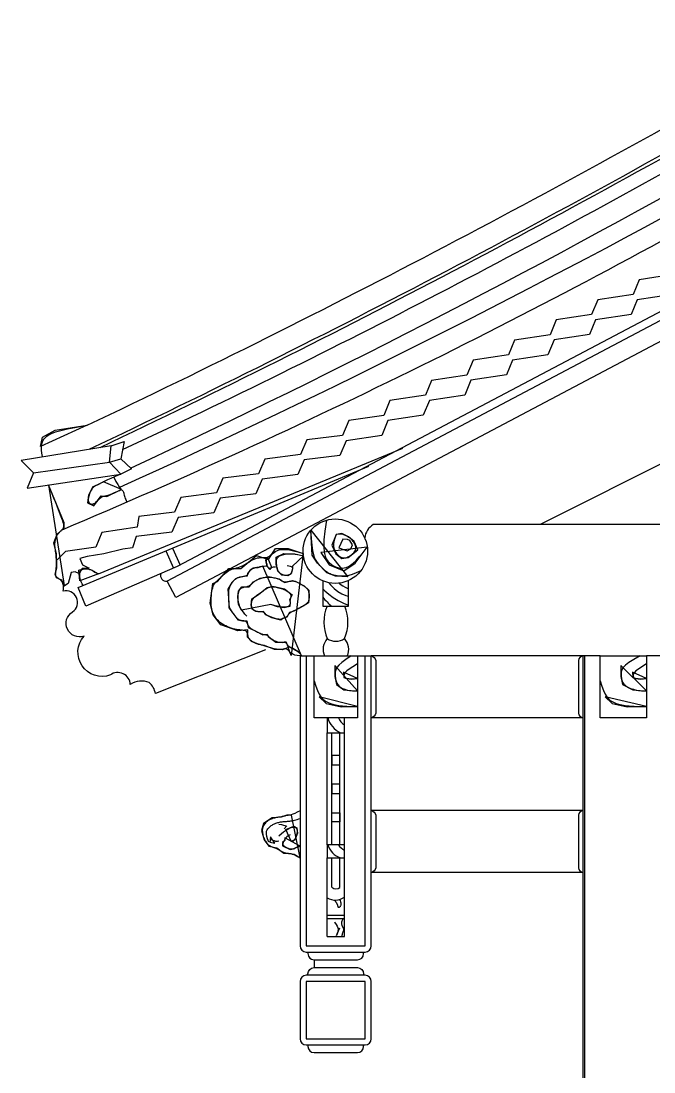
# Model space of a CAD drawing. Header units: metres. Extents: x 347 to 6748, y 1381 to 7652.
# Drawn here: x 452 to 2498, y 4253 to 7652 of the extents above; entities that cross this region are included whole.
import ezdxf

# ---------------------------------------------------------------- set-up
doc = ezdxf.new("R2010")
doc.units = ezdxf.units.M
for name, color, linetype in [('3', 3, 'Continuous'), ('4', 4, 'Continuous'), ('7', 7, 'Continuous')]:
    doc.layers.add(name, color=color, linetype=linetype)

msp = doc.modelspace()

# ---------------------------------------------------------------- linework, layer by layer
at = {"layer": '3'}
for p, q in [((2821.94, 6371.14), (2130.65, 6023.75)), ((702.61, 5864.54), (1686.25, 6270.77)), ((636.68, 5820.19), (1575.81, 6212.7)), ((919.88, 5938.55), (944.98, 5883.1)), ((941.02, 5947.39), (965.69, 5892.89)), ((956.63, 5888.16), (660.9, 5759.71)), ((660.9, 5759.71), (636.68, 5820.19)), ((1354.13, 5598.75), (1399.13, 5598.75)), ((1539.13, 5598.75), (1584.13, 5598.75)), ((2274.79, 1961.1), (2274.79, 5598.75)), ((1441.28, 4988.27), (1441.28, 5350.61)), ((1456.28, 4988.27), (1456.28, 5350.61)), ((1482.96, 4988.27), (1482.96, 5350.61)), ((1497.96, 4988.27), (1497.96, 5350.61)), ((1441.28, 4988.27), (1441.28, 5120.15)), ((1456.28, 4988.27), (1456.28, 5120.15)), ((1482.96, 4988.27), (1482.96, 5120.15)), ((1497.96, 4988.27), (1497.96, 5120.15)), ((1441.28, 4690.89), (1441.28, 4945.53)), ((1456.28, 4850.45), (1456.28, 4945.53)), ((1482.96, 4850.42), (1482.96, 4945.53)), ((1497.96, 4690.89), (1497.96, 4945.53)), ((1441.28, 4760.84), (1497.96, 4760.84)), ((1441.28, 4750.16), (1497.96, 4750.16)), ((1441.28, 4690.89), (1497.96, 4690.89)), ((1399.13, 4615.97), (1399.13, 4590.97))]:
    msp.add_line(p, q, dxfattribs=at)
for points in [[(3547.26, 7586.91, 0.11), (2960.3, 7467.1, -0.02), (671.08, 6266.08)], [(3547.26, 7576.91, 0.11), (2964.88, 7458.19, -0.02), (705.94, 6271.7, -0.02)], [(780.25, 6266.06, 0.02), (2802.66, 7316.4, -0.13), (3547.26, 7511.84)], [(3547.26, 7381.36, 0.16), (2772.56, 7151.03, -0.02), (770.36, 6143.54)], [(3549.99, 7276.23, 0.13), (2872.81, 7135.92, -0.03), (583.28, 6005.98)], [(805.84, 6206.4, 0.02), (2817.71, 7246.25, 0.02)], [(3547.26, 7040.52, 0.12), (3029.18, 6953.05), (924, 5841)], [(3547.26, 7065.59, 0.12), (3018.28, 6975.56), (956.63, 5888.16)], [(1427.99, 5788.4, 0.05), (1455.97, 5759.6)], [(1584.13, 5598.75, -0.31), (1599.13, 5583.54), (1599.13, 5413.96, -0.31), (1584.13, 5398.75)], [(2268.79, 5598.75, 0.31), (2253.79, 5583.54), (2253.79, 5413.96, 0.31), (2268.79, 5398.75)], [(1584.13, 5098.75, -0.31), (1599.13, 5083.54), (1599.13, 4913.96, -0.31), (1584.13, 4898.75)], [(2268.79, 5098.75, 0.31), (2253.79, 5083.54), (2253.79, 4913.96, 0.31), (2268.79, 4898.75)], [(1379.13, 4640.97), (1379.13, 4635.97, 0.41), (1399.13, 4615.97), (1539.13, 4615.97, 0.41), (1559.13, 4635.97), (1559.13, 4640.97)], [(1379.13, 4565.97), (1379.13, 4570.97, -0.41), (1399.13, 4590.97), (1539.13, 4590.97, -0.41), (1559.13, 4570.97), (1559.13, 4565.97)], [(1379.13, 4340.97), (1379.13, 4335.97, 0.41), (1399.13, 4315.97), (1539.13, 4315.97, 0.41), (1559.13, 4335.97), (1559.13, 4340.97)]]:
    msp.add_lwpolyline(points, format="xyb", dxfattribs=at)
for points in [[(1439.11, 6038.01), (1439.11, 6038.01), (1433.74, 6002.52), (1430.97, 5974.07), (1430.44, 5951.74), (1431.8, 5934.62), (1434.69, 5921.79), (1438.77, 5912.35), (1443.66, 5905.37), (1449.03, 5899.96), (1454.58, 5895.36), (1460.25, 5891.43), (1466.03, 5888.2), (1471.93, 5885.71), (1477.94, 5883.98), (1484.07, 5883.03), (1490.31, 5882.9), (1496.66, 5883.61), (1503.17, 5885.25), (1510.02, 5888.12), (1517.44, 5892.57), (1525.67, 5898.96), (1534.92, 5907.65), (1545.44, 5919), (1557.45, 5933.36), (1571.18, 5951.09), (1421.02, 5933.2), (1447.78, 5893.04), (1495.46, 5874.33), (1532.07, 5898.99), (1571.18, 5951.09)], [(1549.97, 5873.54), (1549.97, 5873.54), (1535.41, 5867.22), (1522.65, 5862.59), (1511.5, 5859.42), (1501.77, 5857.49), (1493.3, 5856.56), (1485.89, 5856.43), (1479.36, 5856.86), (1473.53, 5857.63), (1468.24, 5858.56), (1463.39, 5859.63), (1458.93, 5860.88), (1454.77, 5862.32), (1450.86, 5863.99), (1447.12, 5865.91), (1443.49, 5868.11), (1439.89, 5870.61), (1436.27, 5873.44), (1432.63, 5876.57), (1428.98, 5879.98), (1425.34, 5883.64), (1421.71, 5887.51), (1418.11, 5891.57), (1414.55, 5895.78), (1411.05, 5900.13), (1407.62, 5904.71), (1404.29, 5910.18), (1401.11, 5917.32), (1398.1, 5926.93), (1395.31, 5939.77), (1392.78, 5956.66), (1390.53, 5978.36), (1388.62, 6005.67), (1508.59, 5854.25), (1468.01, 5856.39), (1440.24, 5867.05), (1410.34, 5899.06), (1393.25, 5924.67), (1388.62, 6005.67)], [(1470.77, 5991.7), (1470.77, 5991.7), (1466.29, 5979.59), (1463.56, 5969.26), (1462.33, 5960.53), (1462.32, 5953.18), (1463.31, 5947.02), (1465.02, 5941.85), (1467.21, 5937.47), (1469.63, 5933.68), (1472.07, 5930.31), (1474.48, 5927.31), (1476.89, 5924.69), (1479.3, 5922.42), (1481.71, 5920.5), (1484.14, 5918.91), (1486.59, 5917.65), (1489.07, 5916.7), (1491.59, 5916.06), (1494.17, 5915.73), (1496.81, 5915.71), (1499.54, 5916), (1502.35, 5916.62), (1505.27, 5917.55), (1508.32, 5918.81), (1511.49, 5920.4), (1514.79, 5922.31), (1518.14, 5924.52), (1521.43, 5926.99), (1524.56, 5929.69), (1527.44, 5932.56), (1529.95, 5935.59), (1532, 5938.73), (1533.49, 5941.95), (1534.34, 5945.21), (1534.59, 5948.47), (1534.33, 5951.73), (1533.61, 5954.94), (1532.51, 5958.07), (1531.11, 5961.1), (1529.47, 5964.01), (1527.67, 5966.75), (1525.76, 5969.32), (1523.73, 5971.73), (1521.58, 5974.01), (1519.28, 5976.17), (1516.81, 5978.26), (1514.16, 5980.28), (1511.3, 5982.27), (1508.23, 5984.26), (1504.91, 5986.25), (1501.3, 5988.15), (1497.35, 5989.85), (1493.01, 5991.25), (1488.23, 5992.25), (1482.97, 5992.72), (1477.16, 5992.58), (1470.77, 5991.7), (1456.29, 5956.83), (1469.91, 5929.53), (1488.65, 5913.45), (1509.93, 5916.86), (1540.58, 5941.52), (1528.66, 5968.74), (1510.78, 5984.05), (1488.65, 5995.11), (1470.77, 5991.7)], [(1492.02, 5976.34), (1479.73, 5947.99), (1506.21, 5938.54), (1518.51, 5945.15), (1523.24, 5958.38), (1514.73, 5972.56), (1507.16, 5975.39), (1492.02, 5976.34)], [(1274.9, 5886.3), (1274.9, 5886.3), (1270.26, 5886.12), (1266.54, 5885.64), (1263.58, 5884.95), (1261.27, 5884.15), (1259.48, 5883.34), (1258.07, 5882.6), (1256.91, 5882.04), (1255.87, 5881.74), (1254.85, 5881.79), (1253.82, 5882.19), (1252.8, 5882.94), (1251.78, 5884.03), (1250.78, 5885.45), (1249.79, 5887.2), (1248.83, 5889.27), (1247.89, 5891.64), (1247, 5894.31), (1246.23, 5897.23), (1245.65, 5900.34), (1245.35, 5903.59), (1245.41, 5906.91), (1245.92, 5910.25), (1246.95, 5913.56), (1248.59, 5916.78), (1261.22, 5886.3), (1255.96, 5877.89), (1247.54, 5888.4), (1243.33, 5908.37), (1248.59, 5916.78)], [(1311.72, 5891.55), (1311.72, 5891.55), (1317.63, 5890.65), (1322.05, 5889.52), (1325.21, 5888.21), (1327.29, 5886.73), (1328.5, 5885.11), (1329.03, 5883.39), (1329.11, 5881.58), (1328.91, 5879.73), (1328.61, 5877.85), (1328.24, 5875.96), (1327.8, 5874.1), (1327.26, 5872.27), (1326.64, 5870.51), (1325.92, 5868.83), (1325.1, 5867.25), (1324.17, 5865.8), (1323.13, 5864.5), (1321.97, 5863.34), (1320.7, 5862.32), (1319.31, 5861.44), (1317.8, 5860.71), (1316.18, 5860.11), (1314.45, 5859.65), (1312.6, 5859.32), (1310.64, 5859.12), (1308.59, 5859.06), (1306.48, 5859.14), (1304.34, 5859.36), (1302.18, 5859.73), (1300.05, 5860.26), (1297.96, 5860.93), (1295.94, 5861.77), (1294.02, 5862.77), (1292.19, 5863.94), (1290.48, 5865.27), (1288.86, 5866.77), (1287.35, 5868.42), (1285.95, 5870.25), (1284.66, 5872.23), (1283.49, 5874.39), (1282.43, 5876.7), (1281.48, 5879.15), (1280.64, 5881.72), (1279.89, 5884.39), (1279.25, 5887.14), (1278.71, 5889.93), (1278.25, 5892.75), (1277.88, 5895.58), (1277.6, 5898.4), (1277.43, 5901.18), (1277.43, 5903.91), (1277.62, 5906.58), (1278.03, 5909.16), (1278.72, 5911.65), (1279.71, 5914.02), (1281.03, 5916.26), (1282.74, 5918.35), (1284.83, 5920.28), (1287.32, 5922.05), (1290.22, 5923.65), (1293.54, 5925.06), (1297.29, 5926.27), (1301.47, 5927.28), (1306.11, 5928.08), (1311.22, 5928.65), (1316.85, 5928.95), (1323.08, 5928.92), (1329.96, 5928.51), (1337.57, 5927.67), (1345.96, 5926.34), (1355.21, 5924.48), (1365.38, 5922.04), (1329.61, 5889.45), (1329.61, 5879.99), (1325.4, 5864.23), (1313.83, 5857.92), (1294.89, 5860.02), (1282.26, 5872.63), (1277, 5895.76), (1277, 5917.83), (1301.2, 5930.45), (1336.98, 5929.39), (1365.38, 5922.04)], [(652.7, 5826.88), (652.7, 5826.88), (649.08, 5832.39), (646.27, 5838.08), (644.2, 5843.83), (642.82, 5849.5), (642.06, 5854.96), (641.88, 5860.09), (642.22, 5864.75), (643.01, 5868.81), (644.21, 5872.17), (645.77, 5874.87), (647.63, 5876.98), (649.75, 5878.55), (652.09, 5879.66), (654.59, 5880.37), (657.22, 5880.75), (659.91, 5880.86), (662.63, 5880.77), (665.36, 5880.49), (668.06, 5880.04), (670.72, 5879.46), (673.31, 5878.75), (675.81, 5877.93), (678.19, 5877.02), (680.43, 5876.04), (682.53, 5875.01), (684.58, 5873.9), (686.71, 5872.7), (689.03, 5871.39), (691.67, 5869.94), (694.73, 5868.33), (698.33, 5866.53), (702.61, 5864.54), (641.94, 5841.21), (638.72, 5876.58), (659.64, 5883.01), (682.17, 5876.58), (690.22, 5870.15), (702.61, 5864.54)], [(1246.49, 5888.4), (1246.49, 5888.4), (1241.95, 5888.63), (1237.77, 5888.58), (1233.93, 5888.29), (1230.4, 5887.82), (1227.15, 5887.24), (1224.15, 5886.59), (1221.37, 5885.94), (1218.78, 5885.34), (1216.36, 5884.83), (1214.1, 5884.4), (1211.98, 5884.03), (1209.99, 5883.68), (1208.13, 5883.34), (1206.38, 5882.98), (1204.73, 5882.58), (1203.17, 5882.09), (1201.7, 5881.52), (1200.3, 5880.85), (1198.97, 5880.1), (1197.69, 5879.27), (1196.47, 5878.36), (1195.28, 5877.39), (1194.13, 5876.35), (1193, 5875.26), (1191.89, 5874.12), (1190.82, 5872.94), (1189.78, 5871.74), (1188.79, 5870.51), (1187.88, 5869.28), (1187.03, 5868.04), (1186.28, 5866.82), (1185.64, 5865.63), (1185.09, 5864.46), (1184.6, 5863.34), (1184.1, 5862.26), (1183.53, 5861.23), (1182.83, 5860.25), (1181.94, 5859.35), (1180.79, 5858.51), (1179.32, 5857.74), (1177.5, 5857.06), (1175.38, 5856.44), (1173.01, 5855.88), (1170.49, 5855.36), (1167.88, 5854.86), (1165.24, 5854.37), (1162.66, 5853.88), (1160.21, 5853.36), (1157.94, 5852.82), (1155.84, 5852.23), (1153.88, 5851.59), (1152.06, 5850.89), (1150.32, 5850.11), (1148.67, 5849.25), (1147.06, 5848.29), (1145.48, 5847.23), (1143.9, 5846.06), (1142.32, 5844.77), (1140.74, 5843.36), (1139.17, 5841.82), (1137.59, 5840.17), (1136.01, 5838.39), (1134.43, 5836.48), (1132.85, 5834.44), (1131.28, 5832.27), (1129.74, 5829.94), (1128.26, 5827.42), (1126.87, 5824.68), (1125.6, 5821.69), (1124.49, 5818.43), (1123.57, 5814.87), (1122.86, 5810.97), (1122.38, 5806.73), (1122.12, 5802.23), (1122.02, 5797.57), (1122.07, 5792.84), (1122.21, 5788.14), (1122.41, 5783.57), (1122.64, 5779.24), (1122.86, 5775.23), (1123.04, 5771.62), (1123.21, 5768.37), (1123.43, 5765.41), (1123.73, 5762.66), (1124.17, 5760.06), (1124.78, 5757.54), (1125.61, 5755.03), (1126.72, 5752.46), (1128.11, 5749.77), (1129.76, 5746.99), (1131.6, 5744.17), (1133.58, 5741.33), (1135.63, 5738.53), (1137.69, 5735.8), (1139.71, 5733.19), (1141.62, 5730.73), (1143.39, 5728.47), (1145.02, 5726.39), (1146.54, 5724.5), (1148, 5722.79), (1149.41, 5721.24), (1150.82, 5719.87), (1152.24, 5718.66), (1153.72, 5717.6), (1155.27, 5716.68), (1156.89, 5715.9), (1158.57, 5715.25), (1160.3, 5714.7), (1162.05, 5714.26), (1163.83, 5713.9), (1165.62, 5713.61), (1167.4, 5713.39), (1169.16, 5713.21), (1170.9, 5713.03), (1172.59, 5712.8), (1174.22, 5712.47), (1175.77, 5711.99), (1177.24, 5711.32), (1178.6, 5710.4), (1179.85, 5709.19), (1180.98, 5707.64), (1182.03, 5705.82), (1183.05, 5703.78), (1184.1, 5701.59), (1185.24, 5699.3), (1186.51, 5696.99), (1187.97, 5694.72), (1189.67, 5692.54), (1191.65, 5690.52), (1193.89, 5688.64), (1196.35, 5686.87), (1198.99, 5685.21), (1201.76, 5683.61), (1204.64, 5682.07), (1207.58, 5680.56), (1210.54, 5679.05), (1213.49, 5677.54), (1216.4, 5676.04), (1219.27, 5674.59), (1222.07, 5673.21), (1224.79, 5671.94), (1227.41, 5670.8), (1229.91, 5669.84), (1232.28, 5669.07), (1234.51, 5668.52), (1236.59, 5668.15), (1238.51, 5667.92), (1240.28, 5667.78), (1241.9, 5667.67), (1243.36, 5667.57), (1244.65, 5667.4), (1245.79, 5667.14), (1246.77, 5666.74), (1247.65, 5666.19), (1248.49, 5665.48), (1249.36, 5664.62), (1250.32, 5663.61), (1251.43, 5662.44), (1252.77, 5661.1), (1254.38, 5659.61), (1256.32, 5657.96), (1258.55, 5656.2), (1261.02, 5654.38), (1263.67, 5652.56), (1266.46, 5650.78), (1269.32, 5649.11), (1272.21, 5647.6), (1275.07, 5646.29), (1277.86, 5645.24), (1280.56, 5644.42), (1283.16, 5643.82), (1285.66, 5643.4), (1288.06, 5643.15), (1290.34, 5643.04), (1292.5, 5643.05), (1294.54, 5643.14), (1296.45, 5643.3), (1298.23, 5643.48), (1299.89, 5643.63), (1301.44, 5643.71), (1302.89, 5643.68), (1304.23, 5643.49), (1305.48, 5643.09), (1306.64, 5642.44), (1307.72, 5641.51), (1308.75, 5640.35), (1309.76, 5638.99), (1310.78, 5637.51), (1311.84, 5635.96), (1312.98, 5634.38), (1314.21, 5632.85), (1315.58, 5631.4), (1317.11, 5630.09), (1318.81, 5628.88), (1320.7, 5627.74), (1322.77, 5626.61), (1325.04, 5625.46), (1327.52, 5624.23), (1330.21, 5622.9), (1333.12, 5621.42), (1336.25, 5619.74), (1339.54, 5617.82), (1342.93, 5615.64), (1346.36, 5613.14), (1349.75, 5610.3), (1353.04, 5607.08), (1356.17, 5603.44), (1359.07, 5599.34), (1233.86, 5889.45), (1217.03, 5884.2), (1202.3, 5883.15), (1192.83, 5875.79), (1184.41, 5865.28), (1183.36, 5856.87), (1158.11, 5853.71), (1145.48, 5848.46), (1132.85, 5835.85), (1120.23, 5814.82), (1123.38, 5770.68), (1123.38, 5753.86), (1143.37, 5728.63), (1152.84, 5716.02), (1167.57, 5712.87), (1181.25, 5712.87), (1186.51, 5690.79), (1210.71, 5679.23), (1233.86, 5666.62), (1247.54, 5668.72), (1250.7, 5661.36), (1275.95, 5643.49), (1295.94, 5642.44), (1307.51, 5645.59), (1313.83, 5629.83), (1330.66, 5623.52), (1351.71, 5610.91), (1359.07, 5599.34)], [(1181.25, 5727.58), (1181.25, 5727.58), (1175.49, 5734.25), (1170.74, 5740.13), (1166.89, 5745.34), (1163.82, 5749.96), (1161.41, 5754.11), (1159.54, 5757.88), (1158.1, 5761.39), (1156.97, 5764.72), (1156.04, 5767.97), (1155.28, 5771.16), (1154.69, 5774.27), (1154.24, 5777.31), (1153.91, 5780.28), (1153.7, 5783.17), (1153.58, 5785.99), (1153.55, 5788.72), (1153.58, 5791.37), (1153.69, 5793.94), (1153.88, 5796.43), (1154.16, 5798.84), (1154.54, 5801.16), (1155.03, 5803.4), (1155.63, 5805.56), (1156.35, 5807.64), (1157.21, 5809.63), (1158.21, 5811.53), (1159.36, 5813.31), (1160.67, 5814.95), (1162.16, 5816.45), (1163.82, 5817.79), (1165.69, 5818.95), (1167.75, 5819.9), (1170.02, 5820.66), (1172.45, 5821.26), (1175.01, 5821.77), (1177.64, 5822.25), (1180.29, 5822.75), (1182.92, 5823.33), (1185.48, 5824.05), (1187.92, 5824.98), (1190.21, 5826.16), (1192.37, 5827.55), (1194.44, 5829.13), (1196.44, 5830.83), (1198.43, 5832.63), (1200.42, 5834.47), (1202.46, 5836.32), (1204.58, 5838.12), (1206.8, 5839.86), (1209.15, 5841.5), (1211.6, 5843.07), (1214.18, 5844.54), (1216.87, 5845.92), (1219.67, 5847.21), (1222.59, 5848.41), (1225.62, 5849.51), (1228.77, 5850.51), (1232.03, 5851.4), (1235.39, 5852.16), (1238.86, 5852.79), (1242.43, 5853.28), (1246.09, 5853.6), (1249.84, 5853.75), (1253.68, 5853.71), (1257.59, 5853.49), (1261.52, 5853.09), (1265.42, 5852.55), (1269.22, 5851.9), (1272.86, 5851.15), (1276.29, 5850.34), (1279.44, 5849.49), (1282.26, 5848.63), (1284.7, 5847.79), (1286.8, 5846.96), (1288.61, 5846.14), (1290.18, 5845.33), (1291.55, 5844.53), (1292.79, 5843.73), (1293.95, 5842.94), (1295.06, 5842.15), (1296.19, 5841.37), (1297.37, 5840.61), (1298.62, 5839.91), (1299.97, 5839.28), (1301.46, 5838.77), (1303.1, 5838.38), (1304.94, 5838.16), (1306.99, 5838.12), (1309.27, 5838.29), (1311.75, 5838.62), (1314.36, 5839.06), (1317.05, 5839.57), (1319.77, 5840.09), (1322.45, 5840.59), (1325.05, 5841), (1327.51, 5841.28), (1329.78, 5841.38), (1331.91, 5841.31), (1333.94, 5841.07), (1335.92, 5840.66), (1337.9, 5840.09), (1339.93, 5839.35), (1342.06, 5838.46), (1344.34, 5837.42), (1346.8, 5836.23), (1349.41, 5834.92), (1352.13, 5833.49), (1354.91, 5831.97), (1357.7, 5830.38), (1360.47, 5828.73), (1363.16, 5827.04), (1365.74, 5825.33), (1368.15, 5823.62), (1370.4, 5821.9), (1372.46, 5820.14), (1374.35, 5818.33), (1376.05, 5816.45), (1377.55, 5814.49), (1378.85, 5812.44), (1379.94, 5810.27), (1380.82, 5807.97), (1381.51, 5805.57), (1382.03, 5803.08), (1382.39, 5800.52), (1382.63, 5797.93), (1382.75, 5795.31), (1382.78, 5792.7), (1382.75, 5790.12), (1382.65, 5787.59), (1382.48, 5785.11), (1382.22, 5782.7), (1381.85, 5780.38), (1381.33, 5778.14), (1380.65, 5776.01), (1379.78, 5773.98), (1378.71, 5772.08), (1377.41, 5770.3), (1375.89, 5768.62), (1374.13, 5767.02), (1372.16, 5765.46), (1369.96, 5763.92), (1367.54, 5762.37), (1364.9, 5760.78), (1362.05, 5759.11), (1359, 5757.36), (1355.79, 5755.55), (1352.48, 5753.71), (1349.14, 5751.89), (1345.83, 5750.11), (1342.6, 5748.42), (1339.51, 5746.86), (1336.62, 5745.45), (1333.99, 5744.23), (1331.59, 5743.16), (1329.41, 5742.19), (1327.42, 5741.29), (1325.59, 5740.4), (1323.9, 5739.49), (1322.33, 5738.5), (1320.84, 5737.39), (1319.43, 5736.13), (1318.09, 5734.76), (1316.82, 5733.32), (1315.63, 5731.85), (1314.52, 5730.41), (1313.49, 5729.04), (1312.56, 5727.79), (1311.72, 5726.7), (1310.98, 5725.82), (1310.31, 5725.12), (1309.69, 5724.57), (1309.09, 5724.14), (1308.5, 5723.81), (1307.88, 5723.53), (1307.21, 5723.28), (1306.46, 5723.03), (1305.63, 5722.75), (1304.71, 5722.43), (1303.73, 5722.09), (1302.71, 5721.71), (1301.67, 5721.3), (1300.62, 5720.86), (1299.58, 5720.38), (1298.57, 5719.87), (1297.6, 5719.34), (1296.63, 5718.79), (1295.6, 5718.28), (1294.47, 5717.81), (1293.19, 5717.43), (1291.69, 5717.16), (1289.94, 5717.03), (1287.87, 5717.07), (1285.47, 5717.3), (1282.77, 5717.7), (1279.83, 5718.26), (1276.74, 5718.95), (1273.54, 5719.76), (1270.32, 5720.67), (1267.12, 5721.64), (1264.02, 5722.68), (1261.08, 5723.74), (1258.31, 5724.84), (1255.7, 5725.97), (1253.26, 5727.12), (1251, 5728.3), (1248.91, 5729.5), (1246.99, 5730.72), (1245.26, 5731.96), (1243.7, 5733.21), (1242.3, 5734.46), (1241.02, 5735.67), (1239.85, 5736.82), (1238.74, 5737.89), (1237.69, 5738.86), (1236.66, 5739.69), (1235.62, 5740.37), (1234.55, 5740.87), (1233.43, 5741.23), (1232.27, 5741.45), (1231.06, 5741.57), (1229.77, 5741.62), (1228.41, 5741.63), (1226.97, 5741.61), (1225.44, 5741.6), (1223.82, 5741.61), (1222.12, 5741.67), (1220.36, 5741.78), (1218.56, 5741.95), (1216.75, 5742.18), (1214.94, 5742.48), (1213.15, 5742.87), (1211.42, 5743.35), (1209.74, 5743.92), (1208.14, 5744.6), (1206.62, 5745.37), (1205.19, 5746.24), (1203.86, 5747.21), (1202.64, 5748.27), (1201.53, 5749.44), (1200.54, 5750.71), (1199.69, 5752.07), (1198.96, 5753.53), (1198.35, 5755.09), (1197.85, 5756.75), (1197.46, 5758.51), (1197.16, 5760.36), (1196.97, 5762.32), (1196.86, 5764.37), (1196.84, 5766.52), (1196.93, 5768.74), (1197.15, 5771.02), (1197.54, 5773.33), (1198.12, 5775.64), (1198.91, 5777.94), (1199.94, 5780.21), (1201.24, 5782.41), (1202.84, 5784.54), (1204.7, 5786.62), (1206.81, 5788.66), (1209.16, 5790.69), (1211.71, 5792.74), (1214.44, 5794.83), (1217.33, 5796.99), (1220.36, 5799.23), (1223.5, 5801.58), (1226.72, 5803.99), (1229.99, 5806.43), (1233.27, 5808.82), (1236.52, 5811.14), (1239.72, 5813.32), (1242.82, 5815.33), (1245.79, 5817.1), (1248.61, 5818.61), (1251.32, 5819.84), (1254, 5820.82), (1256.68, 5821.55), (1259.44, 5822.04), (1262.33, 5822.3), (1265.42, 5822.34), (1268.76, 5822.18), (1272.39, 5821.82), (1276.27, 5821.27), (1280.33, 5820.52), (1284.52, 5819.6), (1288.76, 5818.49), (1293, 5817.2), (1297.17, 5815.75), (1301.2, 5814.12), (1305.04, 5812.34), (1308.64, 5810.41), (1311.97, 5808.37), (1314.97, 5806.24), (1317.61, 5804.04), (1319.84, 5801.8), (1321.64, 5799.55), (1322.95, 5797.3), (1323.75, 5795.09), (1324.11, 5792.92), (1324.12, 5790.81), (1323.87, 5788.76), (1323.43, 5786.8), (1322.9, 5784.94), (1322.36, 5783.18), (1321.89, 5781.54), (1321.58, 5780.02), (1321.4, 5778.61), (1321.33, 5777.29), (1321.35, 5776.02), (1321.42, 5774.78), (1321.52, 5773.56), (1321.63, 5772.31), (1321.72, 5771.03), (1321.76, 5769.68), (1321.71, 5768.3), (1321.56, 5766.9), (1321.28, 5765.51), (1320.83, 5764.15), (1320.19, 5762.85), (1319.33, 5761.63), (1318.21, 5760.52), (1316.82, 5759.53), (1315.17, 5758.68), (1313.25, 5757.96), (1311.09, 5757.37), (1308.68, 5756.92), (1306.05, 5756.61), (1303.21, 5756.44), (1300.15, 5756.4), (1296.88, 5756.51), (1293.29, 5756.81), (1289.29, 5757.35), (1284.76, 5758.18), (1279.59, 5759.36), (1273.66, 5760.92), (1266.88, 5762.92), (1259.11, 5765.42), (1164.42, 5746.5), (1154.95, 5765.42), (1152.84, 5789.6), (1154.95, 5808.52), (1165.47, 5822.18), (1189.67, 5822.18), (1203.35, 5839), (1224.39, 5850.56), (1252.8, 5855.82), (1286.47, 5848.46), (1294.89, 5842.15), (1304.36, 5835.85), (1329.61, 5843.2), (1342.24, 5839), (1367.49, 5825.33), (1382.22, 5811.67), (1383.27, 5789.6), (1381.17, 5770.68), (1364.33, 5760.17), (1333.82, 5743.35), (1320.14, 5739.14), (1310.67, 5724.43), (1307.51, 5723.38), (1298.04, 5720.22), (1291.73, 5714.97), (1262.27, 5722.33), (1243.33, 5731.79), (1235.97, 5742.3), (1226.5, 5741.25), (1210.71, 5742.3), (1199.14, 5749.65), (1195.98, 5763.32), (1198.09, 5783.29), (1219.13, 5798.01), (1247.54, 5820.08), (1265.43, 5824.28), (1303.31, 5815.87), (1328.56, 5796.95), (1320.14, 5780.14), (1322.25, 5771.73), (1321.19, 5759.11), (1302.25, 5754.91), (1281.21, 5758.06), (1259.11, 5765.42)], [(1427.99, 5815.84), (1434.25, 5809.18), (1446.58, 5798.21), (1460.9, 5787.69), (1477.54, 5777.68), (1496.81, 5768.25), (1510.27, 5762.93)], [(1447.09, 5835.47), (1452.76, 5829.01), (1464.65, 5817.25), (1476.51, 5807.7), (1488.84, 5800.19), (1502.13, 5794.54), (1510.27, 5792.35)], [(1480.51, 5834.19), (1480.57, 5834.13), (1486.39, 5829.14), (1492.44, 5825.02), (1499.52, 5821.27), (1508.42, 5817.44), (1510.27, 5816.73)], [(1374.13, 5598.75), (1374.13, 4660.97), (1564.13, 4660.97), (1564.13, 5598.75)], [(1518.65, 5598.75), (1518.65, 5598.75), (1501.49, 5587.74), (1488.61, 5577.87), (1479.41, 5569.03), (1473.27, 5561.13), (1469.61, 5554.06), (1467.83, 5547.72), (1467.32, 5542.01), (1467.48, 5536.84), (1467.83, 5532.1), (1468.28, 5527.75), (1468.86, 5523.76), (1469.6, 5520.08), (1470.53, 5516.68), (1471.67, 5513.52), (1473.05, 5510.56), (1474.71, 5507.77), (1476.66, 5505.1), (1478.91, 5502.58), (1481.48, 5500.2), (1484.36, 5497.97), (1487.56, 5495.91), (1491.09, 5494.02), (1494.96, 5492.32), (1499.16, 5490.81), (1503.7, 5489.49), (1508.51, 5488.38), (1513.53, 5487.45), (1518.67, 5486.7), (1523.88, 5486.13), (1529.07, 5485.73), (1534.18, 5485.5), (1539.13, 5485.42), (1466.67, 5567.79), (1466.67, 5532.26), (1471.52, 5506.42), (1495.48, 5488.65), (1526.19, 5485.42), (1539.13, 5485.42)], [(2453.31, 5598.75), (2453.31, 5598.75), (2432.86, 5587.74), (2417.49, 5577.87), (2406.51, 5569.03), (2399.18, 5561.13), (2394.8, 5554.06), (2392.65, 5547.72), (2392, 5542.01), (2392.15, 5536.84), (2392.49, 5532.1), (2392.97, 5527.75), (2393.61, 5523.76), (2394.47, 5520.08), (2395.59, 5516.68), (2397.03, 5513.52), (2398.83, 5510.56), (2401.04, 5507.77), (2403.68, 5505.1), (2406.75, 5502.58), (2410.21, 5500.2), (2414.02, 5497.97), (2418.16, 5495.91), (2422.58, 5494.02), (2427.26, 5492.32), (2432.16, 5490.81), (2437.25, 5489.49), (2442.47, 5488.38), (2447.78, 5487.45), (2453.13, 5486.7), (2458.45, 5486.13), (2463.7, 5485.73), (2468.83, 5485.5), (2473.79, 5485.42), (2391.34, 5567.79), (2391.34, 5532.26), (2396.19, 5506.42), (2430.14, 5488.65), (2460.86, 5485.42), (2473.79, 5485.42)], [(1539.13, 5572.98), (1539.13, 5572.98), (1524.22, 5563.94), (1513.11, 5556.38), (1505.26, 5550.12), (1500.14, 5545.01), (1497.23, 5540.89), (1495.99, 5537.61), (1495.89, 5535.01), (1496.42, 5532.93), (1497.12, 5531.24), (1497.94, 5529.87), (1498.88, 5528.78), (1499.97, 5527.92), (1501.24, 5527.25), (1502.69, 5526.73), (1504.36, 5526.3), (1506.25, 5525.93), (1508.42, 5525.59), (1510.94, 5525.3), (1513.91, 5525.08), (1517.44, 5524.98), (1521.62, 5525.02), (1526.56, 5525.23), (1532.37, 5525.66), (1539.13, 5526.34), (1493.86, 5546.8), (1495.48, 5529.03), (1503.56, 5525.8), (1519.73, 5524.19), (1539.13, 5526.34)], [(2473.79, 5572.98), (2473.79, 5572.98), (2458.89, 5563.94), (2447.77, 5556.38), (2439.92, 5550.12), (2434.8, 5545.01), (2431.89, 5540.89), (2430.65, 5537.61), (2430.56, 5535.01), (2431.08, 5532.93), (2431.79, 5531.24), (2432.6, 5529.87), (2433.54, 5528.78), (2434.63, 5527.92), (2435.9, 5527.25), (2437.35, 5526.73), (2439.02, 5526.3), (2440.92, 5525.93), (2443.08, 5525.59), (2445.6, 5525.3), (2448.57, 5525.08), (2452.1, 5524.98), (2456.28, 5525.02), (2461.23, 5525.23), (2467.03, 5525.66), (2473.79, 5526.34), (2428.52, 5546.8), (2430.14, 5529.03), (2438.22, 5525.8), (2454.39, 5524.19), (2473.79, 5526.34)], [(1399.13, 5518.43), (1399.13, 5518.43), (1405.05, 5500.93), (1410.65, 5486.8), (1416.05, 5475.61), (1421.39, 5466.9), (1426.8, 5460.24), (1432.42, 5455.16), (1438.37, 5451.24), (1444.78, 5448.01), (1451.82, 5445.11), (1459.71, 5442.51), (1468.7, 5440.25), (1479.06, 5438.37), (1491.02, 5436.92), (1504.86, 5435.93), (1520.81, 5435.46), (1539.13, 5435.54), (1415.48, 5466.85), (1438.38, 5445.32), (1486.88, 5434.55), (1539.13, 5435.54)], [(2323.79, 5518.43), (2323.79, 5518.43), (2329.71, 5500.93), (2335.31, 5486.8), (2340.71, 5475.61), (2346.05, 5466.9), (2351.47, 5460.24), (2357.08, 5455.16), (2363.03, 5451.24), (2369.44, 5448.01), (2376.5, 5445.11), (2384.53, 5442.51), (2393.89, 5440.25), (2404.97, 5438.37), (2418.13, 5436.92), (2433.74, 5435.93), (2452.17, 5435.46), (2473.79, 5435.54), (2340.14, 5466.85), (2363.04, 5445.32), (2411.55, 5434.55), (2473.79, 5435.54)], [(1253.16, 4996.77), (1248.91, 5006.77), (1246.28, 5015.12), (1245.04, 5022.04), (1244.95, 5027.7), (1245.79, 5032.32), (1247.33, 5036.09), (1249.34, 5039.21), (1251.59, 5041.88), (1253.89, 5044.26), (1256.22, 5046.42), (1258.56, 5048.36), (1260.94, 5050.11), (1263.34, 5051.7), (1265.79, 5053.14), (1268.28, 5054.46), (1270.82, 5055.68), (1273.41, 5056.81), (1276.06, 5057.86), (1278.77, 5058.83), (1281.54, 5059.7), (1284.38, 5060.48), (1287.28, 5061.16), (1290.27, 5061.75), (1293.32, 5062.23), (1296.46, 5062.6), (1299.68, 5062.9), (1302.96, 5063.15), (1306.32, 5063.38), (1309.75, 5063.62), (1313.23, 5063.89), (1316.78, 5064.22), (1320.39, 5064.64), (1324.05, 5065.19), (1327.83, 5065.87), (1331.76, 5066.69), (1335.91, 5067.69), (1340.33, 5068.86), (1345.06, 5070.23), (1350.17, 5071.81), (1354.13, 5073.09)], [(1285.63, 5054.83), (1285.63, 5054.83), (1294.08, 5053.12), (1300.32, 5051.71), (1304.56, 5050.41), (1307, 5049.06), (1307.83, 5047.47), (1307.26, 5045.46), (1305.5, 5042.85), (1302.72, 5039.46), (1311.27, 5049.7), (1302.72, 5039.46)], [(1285.63, 5017.26), (1285.63, 5017.26), (1293.53, 5024.25), (1300.61, 5029.93), (1306.91, 5034.46), (1312.5, 5037.96), (1317.43, 5040.59), (1321.75, 5042.47), (1325.52, 5043.76), (1328.79, 5044.58), (1331.62, 5045.06), (1334.05, 5045.24), (1336.11, 5045.14), (1337.85, 5044.76), (1339.31, 5044.13), (1340.51, 5043.26), (1341.5, 5042.17), (1342.32, 5040.88), (1343, 5039.4), (1343.55, 5037.75), (1343.95, 5035.94), (1344.21, 5033.98), (1344.32, 5031.89), (1344.29, 5029.68), (1344.09, 5027.36), (1343.75, 5024.94), (1343.24, 5022.46), (1342.6, 5019.93), (1341.84, 5017.42), (1340.99, 5014.95), (1340.06, 5012.57), (1339.08, 5010.34), (1338.07, 5008.28), (1337.05, 5006.45), (1336.04, 5004.87), (1334.98, 5003.55), (1333.83, 5002.46), (1332.55, 5001.61), (1331.07, 5000.97), (1329.34, 5000.52), (1327.32, 5000.27), (1324.94, 5000.19), (1307.85, 5037.75), (1333.49, 5048), (1343.75, 5042.87), (1345.46, 5025.8), (1336.91, 5003.6), (1331.78, 5000.19), (1324.94, 5000.19)], [(1285.63, 5000.19), (1285.63, 5000.19), (1280.53, 4998.78), (1275.56, 4999.17), (1270.88, 5000.61), (1266.62, 5002.32), (1262.91, 5003.55), (1259.91, 5003.55), (1257.75, 5001.54), (1256.57, 4996.77), (1271.96, 4993.36), (1258.28, 5013.85), (1256.57, 4996.77)], [(1321.53, 5020.68), (1321.53, 5020.68), (1315.88, 5017.1), (1311.63, 5014.04), (1308.55, 5011.41), (1306.43, 5009.17), (1305.06, 5007.25), (1304.22, 5005.61), (1303.7, 5004.17), (1303.29, 5002.89), (1302.82, 5001.71), (1302.26, 5000.6), (1301.65, 4999.55), (1301.02, 4998.53), (1300.38, 4997.54), (1299.77, 4996.55), (1299.21, 4995.54), (1298.74, 4994.49), (1298.37, 4993.4), (1298.14, 4992.26), (1298.09, 4991.07), (1298.24, 4989.83), (1298.63, 4988.56), (1299.3, 4987.25), (1300.27, 4985.91), (1301.59, 4984.53), (1303.26, 4983.14), (1305.24, 4981.75), (1307.47, 4980.4), (1309.88, 4979.13), (1312.42, 4977.96), (1315.01, 4976.93), (1317.59, 4976.07), (1320.1, 4975.43), (1322.49, 4975.01), (1324.74, 4974.8), (1326.84, 4974.77), (1328.79, 4974.89), (1330.58, 4975.13), (1332.2, 4975.47), (1333.65, 4975.86), (1334.92, 4976.28), (1336.01, 4976.71), (1336.96, 4977.14), (1337.83, 4977.58), (1338.67, 4978.02), (1339.53, 4978.48), (1340.46, 4978.96), (1341.52, 4979.46), (1342.75, 4979.98), (1344.19, 4980.52), (1345.77, 4981.08), (1347.43, 4981.62), (1349.09, 4982.14), (1350.66, 4982.62), (1352.08, 4983.04), (1353.26, 4983.39), (1354.13, 4983.63), (1304.43, 5010.43), (1304.43, 5001.89), (1297.6, 4995.06), (1297.6, 4984.82), (1321.53, 4972.87), (1336.91, 4976.28), (1340.33, 4979.7), (1352.29, 4983.11), (1354.13, 4983.63)], [(1481.49, 4811.16), (1483.24, 4807.58), (1484.79, 4803.46), (1485.68, 4799.93), (1486.02, 4796.92), (1485.91, 4794.38), (1485.47, 4792.26), (1484.79, 4790.49), (1484, 4789.03), (1483.18, 4787.82), (1482.37, 4786.84), (1481.57, 4786.08), (1480.81, 4785.53), (1480.1, 4785.16), (1479.44, 4784.96), (1478.87, 4784.92), (1478.39, 4785.03), (1478.01, 4785.26), (1477.72, 4785.62), (1477.49, 4786.08), (1477.3, 4786.66), (1477.14, 4787.32), (1476.97, 4788.08), (1476.79, 4788.92), (1476.56, 4789.83), (1476.27, 4790.8), (1475.93, 4791.82), (1475.53, 4792.88), (1475.1, 4793.95), (1474.63, 4795.02), (1474.14, 4796.07), (1473.64, 4797.09), (1473.12, 4798.06), (1472.61, 4798.98), (1472.09, 4799.84), (1471.56, 4800.67), (1471.02, 4801.47), (1470.46, 4802.26), (1469.89, 4803.05), (1469.29, 4803.86), (1468.66, 4804.7), (1468, 4805.57), (1467.33, 4806.46), (1466.67, 4807.35), (1466.03, 4808.2), (1465.43, 4808.99), (1465.2, 4809.3)], [(1465.19, 4737.47), (1465.19, 4737.47), (1470.39, 4730.73), (1473.89, 4724.68), (1475.91, 4719.17), (1476.69, 4714.05), (1476.46, 4709.17), (1475.46, 4704.4), (1473.91, 4699.58), (1472.06, 4694.58), (1481.56, 4718.47), (1477.21, 4708.31), (1472.06, 4694.58)], [(1492.52, 4749.71), (1490.65, 4745.34), (1489.2, 4741.04), (1488.36, 4737.36), (1488.02, 4734.25), (1488.07, 4731.62), (1488.43, 4729.4), (1488.99, 4727.53), (1489.65, 4725.92), (1490.32, 4724.5), (1490.98, 4723.25), (1491.62, 4722.12), (1492.21, 4721.07), (1492.76, 4720.08), (1493.25, 4719.1), (1493.67, 4718.1), (1493.99, 4717.05), (1494.23, 4715.91), (1494.36, 4714.7), (1494.4, 4713.45), (1494.34, 4712.18), (1494.19, 4710.9), (1493.94, 4709.64), (1493.6, 4708.43), (1493.17, 4707.28), (1492.65, 4706.19), (1492.07, 4705.08), (1491.45, 4703.81), (1490.82, 4702.28), (1490.21, 4700.35), (1489.64, 4697.92), (1489.14, 4694.87), (1488.75, 4691.07)]]:
    msp.add_lwpolyline(points, dxfattribs=at)
msp.add_lwpolyline([(1564.13, 4360.97), (1564.13, 4545.97), (1374.13, 4545.97), (1374.13, 4360.97)], close=True, dxfattribs=at)
for centre, radius, start, end in [((921.44, 5859.7), 18.88, 163.72, 277.8), ((1517.23, 5420.54), 77.15, 196.41, 245), ((1520.65, 5415.86), 45.86, 201.92, 240.35), ((1507.99, 5009.59), 68.19, 198.22, 249.97), ((1509.56, 5004.24), 35.28, 206.93, 250.81), ((1469.64, 4867.48), 21.64, 231.87, 307.99), ((1467.32, 4863.05), 53.79, 241.05, 304.73)]:
    msp.add_arc(centre, radius, start, end, dxfattribs=at)
at = {"layer": '4'}
for p, q in [((743.62, 6277.78), (451.62, 6230.67)), ((451.62, 6230.67), (491.52, 6190.81)), ((491.52, 6190.81), (471.57, 6141.89)), ((471.57, 6141.89), (774.45, 6187.19)), ((951.79, 5787.83), (924, 5841)), ((1242.62, 5618.74), (886.22, 5476.86)), ((2268.79, 1961.1), (2268.79, 5598.75))]:
    msp.add_line(p, q, dxfattribs=at)
for points in [[(665.63, 6344.82, 0.02), (2958.99, 7549.22, -0.11), (3547.26, 7650.61, -0.11), (4135.53, 7549.22, 0.02), (6428.89, 6344.82)], [(3547.26, 6980.33, 0.12), (3055.29, 6898.98), (951.79, 5787.83)], [(886.22, 5476.86, 0.19), (865.84, 5512.55, 0.25), (804.97, 5506.74, 0.6), (740.42, 5537.28, -0.78), (655.48, 5662.86, -0.9), (618.1, 5740.93, 0.82), (587.53, 5808.81)], [(1354.13, 5598.75), (1354.13, 4660.97, 0.41), (1374.13, 4640.97), (1564.13, 4640.97, 0.41), (1584.13, 4660.97), (1584.13, 5598.75)]]:
    msp.add_lwpolyline(points, format="xyb", dxfattribs=at)
for points in [[(2565.36, 6833), (2450.63, 6815.69), (2431, 6767.85), (2316.26, 6750.55), (2296.63, 6702.7), (2181.89, 6685.4), (2162.26, 6637.55), (2047.52, 6620.25), (2027.89, 6572.4), (1913.15, 6555.1), (1893.52, 6507.25), (1778.79, 6489.95), (1759.15, 6442.1), (1644.42, 6424.8), (1624.78, 6376.95), (1511.75, 6359.9), (1490.81, 6312.1), (1375.7, 6297.48), (1354.96, 6250.11), (1239.85, 6235.5), (1219.1, 6188.12), (1103.99, 6173.51), (1083.25, 6126.14), (968.14, 6111.52), (947.39, 6064.15), (832.28, 6049.54), (827.31, 6014.78), (713, 5998.23), (693.12, 5950.24), (595.38, 5937), (566.16, 5907.81)], [(2558.59, 6768.28), (2443.86, 6750.98), (2424.23, 6703.13), (2309.49, 6685.83), (2289.86, 6637.98), (2175.12, 6620.68), (2155.49, 6572.83), (2040.75, 6555.53), (2021.12, 6507.68), (1906.38, 6490.38), (1886.75, 6442.53), (1772.02, 6425.23), (1752.38, 6377.38), (1637.65, 6360.08), (1618.01, 6312.23), (1503.28, 6294.93), (1482.53, 6247.56), (1367.42, 6232.94), (1346.67, 6185.57), (1231.57, 6170.95), (1210.82, 6123.58), (1095.71, 6108.97), (1074.96, 6061.59), (959.85, 6046.98), (939.11, 5999.61), (824, 5984.99), (812.4, 5948.58), (780.92, 5943.62), (719.63, 5928.72), (664.96, 5920.45), (641.77, 5913.83), (650.05, 5893.97), (671.59, 5882.38), (649.19, 5881.61), (638.3, 5864.93), (626.86, 5870.8), (613.26, 5868.56), (603.66, 5832.74), (588.87, 5823.87)], [(520.54, 6243.36), (520.54, 6243.36), (518.88, 6254.81), (518, 6264.82), (517.91, 6273.57), (518.61, 6281.23), (520.12, 6287.98), (522.45, 6293.99), (525.61, 6299.44), (529.61, 6304.5), (534.6, 6309.34), (541.3, 6314.05), (550.57, 6318.73), (563.27, 6323.47), (580.27, 6328.36), (602.42, 6333.49), (630.59, 6338.94), (665.63, 6344.82), (515.1, 6275.97), (520.54, 6306.77), (562.25, 6328.51), (665.63, 6344.82)], [(587.53, 5808.81), (587.53, 5808.81), (588.56, 5815), (588.97, 5820.44), (588.84, 5825.19), (588.22, 5829.32), (587.21, 5832.9), (585.88, 5835.98), (584.29, 5838.64), (582.53, 5840.93), (580.67, 5842.93), (578.74, 5844.67), (576.8, 5846.21), (574.88, 5847.58), (573.01, 5848.83), (571.25, 5850.01), (569.62, 5851.16), (568.17, 5852.33), (566.93, 5853.54), (565.9, 5854.83), (565.07, 5856.2), (564.42, 5857.65), (563.95, 5859.21), (563.66, 5860.87), (563.52, 5862.65), (563.52, 5864.56), (563.67, 5866.62), (563.92, 5868.84), (564.25, 5871.26), (564.63, 5873.92), (565.03, 5876.85), (565.42, 5880.08), (565.78, 5883.64), (566.06, 5887.56), (566.25, 5891.86), (566.34, 5896.49), (566.33, 5901.37), (566.22, 5906.44), (566.01, 5911.63), (565.7, 5916.87), (565.3, 5922.09), (564.79, 5927.22), (564.19, 5932.21), (563.55, 5937.04), (562.89, 5941.72), (562.28, 5946.26), (561.76, 5950.67), (561.38, 5954.93), (561.17, 5959.07), (561.2, 5963.09), (561.49, 5966.98), (562.03, 5970.74), (562.78, 5974.33), (563.71, 5977.75), (564.79, 5980.97), (565.98, 5983.98), (567.26, 5986.74), (568.59, 5989.25), (569.95, 5991.49), (571.32, 5993.49), (572.71, 5995.29), (574.11, 5996.93), (575.52, 5998.43), (576.94, 5999.84), (578.36, 6001.2), (579.79, 6002.54), (581.21, 6003.9), (582.61, 6005.28), (583.96, 6006.69), (585.25, 6008.13), (586.45, 6009.62), (587.54, 6011.15), (588.49, 6012.72), (589.29, 6014.36), (589.89, 6016.1), (590.21, 6018.18), (590.12, 6020.89), (589.53, 6024.52), (588.31, 6029.36), (586.35, 6035.67), (583.55, 6043.77), (579.79, 6053.92), (575.03, 6066.23), (569.54, 6080.11), (563.66, 6094.75), (557.72, 6109.39), (552.07, 6123.24), (547.02, 6135.5), (542.94, 6145.4), (540.14, 6152.15), (591.19, 5826.38), (583.59, 5844.1), (565.85, 5851.69), (562.05, 5863.09), (567.11, 5883.34), (565.85, 5928.91), (558.24, 5964.36), (568.38, 5992.2), (579.79, 6002.33), (591.19, 6013.72), (591.19, 6028.92), (545.57, 6139.05), (540.14, 6152.15)], [(587.53, 5808.81), (587.53, 5808.81), (588.56, 5815), (588.97, 5820.44), (588.84, 5825.19), (588.22, 5829.32), (587.21, 5832.9), (585.88, 5835.98), (584.29, 5838.64), (582.53, 5840.93), (580.67, 5842.93), (578.74, 5844.67), (576.8, 5846.21), (574.88, 5847.58), (573.01, 5848.83), (571.25, 5850.01), (569.62, 5851.16), (568.17, 5852.33), (566.93, 5853.54), (565.9, 5854.83), (565.07, 5856.2), (564.42, 5857.65), (563.95, 5859.21), (563.66, 5860.87), (563.52, 5862.65), (563.52, 5864.56), (563.67, 5866.62), (563.92, 5868.84), (564.25, 5871.26), (564.63, 5873.92), (565.03, 5876.85), (565.42, 5880.08), (565.78, 5883.64), (566.06, 5887.56), (566.25, 5891.86), (566.34, 5896.49), (566.33, 5901.37), (566.22, 5906.44), (566.01, 5911.63), (565.7, 5916.87), (565.3, 5922.09), (564.79, 5927.22), (564.19, 5932.21), (563.55, 5937.04), (562.89, 5941.72), (562.28, 5946.26), (561.76, 5950.67), (561.38, 5954.93), (561.17, 5959.07), (561.2, 5963.09), (561.49, 5966.98), (562.03, 5970.74), (562.78, 5974.33), (563.71, 5977.75), (564.79, 5980.97), (565.98, 5983.98), (567.26, 5986.74), (568.59, 5989.25), (569.95, 5991.49), (571.32, 5993.49), (572.71, 5995.29), (574.11, 5996.93), (575.52, 5998.43), (576.94, 5999.84), (578.36, 6001.2), (579.79, 6002.54), (581.21, 6003.9), (582.61, 6005.28), (583.96, 6006.69), (585.25, 6008.13), (586.45, 6009.62), (587.54, 6011.15), (588.49, 6012.72), (589.29, 6014.36), (589.89, 6016.1), (590.21, 6018.18), (590.12, 6020.89), (589.53, 6024.52), (588.31, 6029.36), (586.35, 6035.67), (583.55, 6043.77), (579.79, 6053.92), (575.03, 6066.23), (569.54, 6080.11), (563.66, 6094.75), (557.72, 6109.39), (552.07, 6123.24), (547.02, 6135.5), (542.94, 6145.4), (540.14, 6152.15), (591.19, 5826.38), (583.59, 5844.1), (565.85, 5851.69), (562.05, 5863.09), (567.11, 5883.34), (565.85, 5928.91), (558.24, 5964.36), (568.38, 5992.2), (579.79, 6002.33), (591.19, 6013.72), (591.19, 6028.92), (545.57, 6139.05), (540.14, 6152.15)], [(1354.13, 5598.75), (1354.13, 5598.75), (1344.41, 5599.87), (1336.63, 5601.8), (1330.5, 5604.32), (1325.74, 5607.23), (1322.07, 5610.3), (1319.21, 5613.31), (1316.87, 5616.05), (1314.79, 5618.3), (1312.71, 5619.9), (1310.59, 5620.9), (1308.4, 5621.4), (1306.14, 5621.51), (1303.8, 5621.33), (1301.35, 5620.96), (1298.79, 5620.5), (1296.1, 5620.07), (1293.27, 5619.75), (1290.3, 5619.56), (1287.21, 5619.51), (1284, 5619.6), (1280.67, 5619.86), (1277.24, 5620.27), (1273.71, 5620.86), (1270.08, 5621.62), (1266.38, 5622.56), (1262.63, 5623.65), (1258.87, 5624.84), (1255.13, 5626.08), (1251.44, 5627.35), (1247.86, 5628.59), (1244.4, 5629.77), (1241.1, 5630.83), (1237.99, 5631.76), (1235.06, 5632.57), (1232.26, 5633.3), (1229.56, 5633.96), (1226.94, 5634.61), (1224.37, 5635.26), (1221.81, 5635.94), (1219.22, 5636.7), (1216.6, 5637.55), (1213.96, 5638.49), (1211.31, 5639.53), (1208.68, 5640.65), (1206.11, 5641.86), (1203.61, 5643.16), (1201.21, 5644.52), (1198.93, 5645.96), (1196.79, 5647.48), (1194.81, 5649.07), (1193, 5650.76), (1191.35, 5652.55), (1189.88, 5654.45), (1188.59, 5656.49), (1187.49, 5658.66), (1186.59, 5660.98), (1185.88, 5663.44), (1185.28, 5666), (1184.71, 5668.56), (1184.08, 5671.07), (1183.3, 5673.44), (1182.28, 5675.61), (1180.94, 5677.49), (1179.19, 5679.01), (1176.95, 5680.13), (1174.22, 5680.92), (1171.03, 5681.48), (1167.4, 5681.9), (1163.34, 5682.27), (1158.87, 5682.71), (1154.02, 5683.29), (1148.8, 5684.13), (1143.24, 5685.31), (1137.42, 5686.81), (1131.46, 5688.62), (1125.45, 5690.73), (1119.49, 5693.11), (1113.68, 5695.75), (1108.12, 5698.63), (1102.91, 5701.72), (1098.13, 5705.02), (1093.77, 5708.5), (1089.82, 5712.16), (1086.24, 5715.98), (1083.01, 5719.95), (1080.1, 5724.06), (1077.5, 5728.29), (1075.17, 5732.64), (1073.09, 5737.09), (1071.27, 5741.68), (1069.71, 5746.44), (1068.42, 5751.4), (1067.39, 5756.61), (1066.64, 5762.09), (1066.17, 5767.88), (1065.98, 5774.01), (1066.08, 5780.49), (1066.45, 5787.2), (1067.05, 5793.98), (1067.87, 5800.67), (1068.88, 5807.12), (1070.05, 5813.18), (1071.36, 5818.67), (1072.79, 5823.46), (1074.32, 5827.44), (1075.98, 5830.73), (1077.78, 5833.5), (1079.78, 5835.94), (1082, 5838.21), (1084.47, 5840.49), (1087.22, 5842.96), (1090.3, 5845.8), (1093.71, 5849.11), (1097.43, 5852.82), (1101.42, 5856.77), (1105.63, 5860.81), (1110.03, 5864.8), (1114.58, 5868.57), (1119.22, 5871.99), (1123.93, 5874.91), (1128.67, 5877.22), (1133.44, 5879.05), (1138.29, 5880.55), (1143.22, 5881.88), (1148.26, 5883.21), (1153.43, 5884.7), (1158.76, 5886.51), (1164.27, 5888.81), (1169.96, 5891.7), (1175.81, 5895.06), (1181.75, 5898.69), (1187.75, 5902.4), (1193.74, 5906.02), (1199.68, 5909.35), (1205.53, 5912.2), (1211.22, 5914.4), (1216.72, 5915.8), (1222.02, 5916.56), (1227.1, 5916.87), (1231.96, 5916.93), (1236.6, 5916.94), (1241.01, 5917.09), (1245.18, 5917.6), (1249.1, 5918.66), (1252.8, 5920.41), (1256.35, 5922.74), (1259.88, 5925.5), (1263.48, 5928.52), (1267.26, 5931.64), (1271.35, 5934.7), (1275.84, 5937.53), (1280.85, 5939.98), (1286.5, 5941.88), (1293.03, 5943.12), (1300.65, 5943.57), (1309.63, 5943.11), (1320.19, 5941.63), (1332.58, 5939.01), (1347.05, 5935.12), (1363.82, 5929.85), (1325.4, 5600.45), (1315.14, 5625.83), (1297.62, 5618.74), (1270.98, 5619.64), (1238.97, 5632.43), (1219.76, 5635.63), (1197.35, 5645.22), (1184.41, 5659.26), (1184.54, 5683.6), (1152.53, 5680.4), (1098.11, 5699.59), (1072.5, 5731.57), (1062.89, 5769.95), (1071.83, 5832.69), (1086.56, 5840.05), (1123.72, 5881.88), (1162.13, 5881.88), (1213.36, 5923.46), (1251.77, 5910.66), (1274.18, 5945.84), (1315.8, 5945.84), (1363.82, 5929.85)], [(1427.99, 5841.27), (1427.99, 5759.6), (1510.27, 5759.6), (1510.27, 5842.47)]]:
    msp.add_lwpolyline(points, dxfattribs=at)
for points in [[(1399.13, 5398.75), (1399.13, 5598.75), (1539.13, 5598.75), (1539.13, 5398.75)], [(2323.79, 5398.75), (2323.79, 5598.75), (2473.79, 5598.75), (2473.79, 5398.75)], [(1441.28, 5350.61), (1497.96, 5350.61), (1497.96, 5398.75), (1441.28, 5398.75)], [(1456.28, 5247.07), (1482.96, 5247.07), (1482.96, 5277.09), (1456.28, 5277.09)], [(1456.28, 5154.43), (1482.96, 5154.43), (1482.96, 5184.45), (1456.28, 5184.45)], [(1456.28, 5091.81), (1482.96, 5091.81), (1482.96, 5061.8), (1456.28, 5061.8)], [(1441.28, 4945.53), (1497.96, 4945.53), (1497.96, 4988.27), (1441.28, 4988.27)]]:
    msp.add_lwpolyline(points, close=True, dxfattribs=at)
msp.add_lwpolyline([(1584.13, 4360.97), (1584.13, 4545.97, 0.41), (1564.13, 4565.97), (1374.13, 4565.97, 0.41), (1354.13, 4545.97), (1354.13, 4360.97, 0.41), (1374.13, 4340.97), (1564.13, 4340.97, 0.41)], format="xyb", close=True, dxfattribs=at)
msp.add_circle((1467.74, 5937.71), 104.3, dxfattribs=at)
at = {"layer": '7'}
for p, q in [((743.62, 6277.78), (785.33, 6292.27)), ((785.33, 6292.27), (774.45, 6236.11)), ((738.18, 6225.24), (743.62, 6277.78)), ((491.52, 6190.81), (738.18, 6225.24)), ((738.18, 6225.24), (774.45, 6236.11)), ((774.45, 6187.19), (738.18, 6225.24)), ((774.45, 6236.11), (808.91, 6203.5)), ((808.91, 6203.5), (774.45, 6187.19)), ((3841.02, 6023.75), (1590.65, 6023.75)), ((2323.79, 5598.75), (1584.13, 5598.75)), ((4565.73, 5598.75), (2473.79, 5598.75)), ((2268.79, 5398.75), (1584.13, 5398.75)), ((2268.79, 5098.75), (1584.13, 5098.75)), ((2268.79, 4898.75), (1584.13, 4898.75))]:
    msp.add_line(p, q, dxfattribs=at)
for points in [[(774.45, 6187.19), (774.45, 6187.19), (755.89, 6178.81), (741.9, 6172.5), (731.78, 6167.93), (724.84, 6164.78), (720.38, 6162.74), (717.7, 6161.5), (716.1, 6160.72), (714.89, 6160.11), (713.49, 6159.39), (711.83, 6158.54), (709.96, 6157.59), (707.92, 6156.57), (705.77, 6155.5), (703.56, 6154.42), (701.33, 6153.36), (699.14, 6152.35), (697.02, 6151.39), (694.98, 6150.46), (693.01, 6149.51), (691.1, 6148.47), (689.24, 6147.3), (687.42, 6145.95), (685.64, 6144.36), (683.88, 6142.49), (682.14, 6140.29), (680.43, 6137.8), (678.78, 6135.07), (677.19, 6132.13), (675.69, 6129.03), (674.29, 6125.83), (673, 6122.56), (671.86, 6119.27), (670.87, 6116.01), (670.06, 6112.81), (669.46, 6109.69), (669.1, 6106.68), (668.99, 6103.81), (669.18, 6101.11), (669.68, 6098.61), (670.52, 6096.33), (671.72, 6094.32), (673.25, 6092.61), (675.07, 6091.25), (677.15, 6090.29), (679.45, 6089.79), (681.94, 6089.79), (684.57, 6090.34), (687.31, 6091.48), (690.13, 6093.25), (692.99, 6095.51), (695.89, 6098.13), (698.79, 6100.95), (701.68, 6103.82), (704.52, 6106.59), (707.31, 6109.12), (710.02, 6111.25), (712.65, 6112.88), (715.27, 6114.11), (717.99, 6115.04), (720.91, 6115.83), (724.12, 6116.6), (727.73, 6117.48), (731.84, 6118.6), (736.54, 6120.09), (741.88, 6122.04), (747.64, 6124.34), (753.57, 6126.85), (759.38, 6129.4), (764.8, 6131.87), (769.58, 6134.08), (773.43, 6135.9), (776.09, 6137.16), (718.23, 6161.82), (718.23, 6161.82), (698.22, 6151.54), (683.71, 6146.1), (670.22, 6118.98), (666.59, 6093.62), (686.54, 6084.56), (711.12, 6117.06), (729.11, 6114.72), (770.82, 6134.65), (776.09, 6137.16)], [(751.74, 6176.94), (758.56, 6163.23), (764.13, 6153.08), (768.6, 6145.92), (772.12, 6141.16), (774.85, 6138.2), (776.94, 6136.46), (778.54, 6135.36), (779.82, 6134.3), (780.9, 6132.81), (781.85, 6130.84), (782.72, 6128.43), (783.55, 6125.66), (784.39, 6122.57), (785.29, 6119.23), (786.29, 6115.68), (787.45, 6112), (788.78, 6108.24), (790.22, 6104.54), (791.68, 6101.03), (793.08, 6097.84), (793.47, 6096.98)], [(1354, 5097.51), (1354, 5097.51), (1344.63, 5093), (1336.88, 5089.6), (1330.53, 5087.13), (1325.35, 5085.42), (1321.13, 5084.3), (1317.65, 5083.59), (1314.67, 5083.12), (1311.98, 5082.72), (1309.39, 5082.24), (1306.84, 5081.68), (1304.3, 5081.06), (1301.75, 5080.4), (1299.14, 5079.73), (1296.46, 5079.07), (1293.68, 5078.45), (1290.76, 5077.88), (1287.69, 5077.38), (1284.49, 5076.91), (1281.17, 5076.44), (1277.76, 5075.92), (1274.29, 5075.31), (1270.77, 5074.56), (1267.23, 5073.63), (1263.7, 5072.47), (1260.19, 5071.06), (1256.75, 5069.41), (1253.41, 5067.55), (1250.2, 5065.5), (1247.17, 5063.29), (1244.35, 5060.95), (1241.77, 5058.5), (1239.48, 5055.96), (1237.5, 5053.38), (1235.84, 5050.72), (1234.47, 5048), (1233.39, 5045.19), (1232.6, 5042.28), (1232.07, 5039.28), (1231.81, 5036.16), (1231.79, 5032.91), (1232.01, 5029.54), (1232.46, 5026.08), (1233.12, 5022.55), (1233.96, 5019), (1234.98, 5015.47), (1236.16, 5011.98), (1237.47, 5008.58), (1238.91, 5005.31), (1240.46, 5002.19), (1242.13, 4999.24), (1243.91, 4996.47), (1245.82, 4993.89), (1247.86, 4991.51), (1250.05, 4989.34), (1252.38, 4987.39), (1254.87, 4985.67), (1257.51, 4984.18), (1260.28, 4982.88), (1263.16, 4981.71), (1266.12, 4980.62), (1269.13, 4979.56), (1272.17, 4978.47), (1275.21, 4977.3), (1278.23, 4976), (1281.19, 4974.52), (1284.09, 4972.92), (1286.93, 4971.25), (1289.69, 4969.56), (1292.37, 4967.91), (1294.97, 4966.35), (1297.47, 4964.95), (1299.88, 4963.76), (1302.18, 4962.82), (1304.39, 4962.1), (1306.54, 4961.58), (1308.64, 4961.2), (1310.71, 4960.92), (1312.78, 4960.72), (1314.86, 4960.54), (1316.97, 4960.34), (1319.13, 4960.1), (1321.36, 4959.78), (1323.67, 4959.37), (1326.07, 4958.83), (1328.56, 4958.16), (1331.17, 4957.32), (1333.9, 4956.3), (1336.77, 4955.08), (1339.76, 4953.65), (1342.77, 4952.09), (1345.67, 4950.49), (1348.34, 4948.97), (1350.65, 4947.6), (1352.46, 4946.5), (1353.67, 4945.76), (1354.13, 4945.47), (1326.65, 5083.85), (1311.27, 5083.85), (1292.47, 5077.02), (1263.41, 5075.32), (1236.06, 5056.53), (1229.23, 5034.34), (1237.77, 5003.6), (1253.16, 4983.11), (1278.8, 4977.99), (1301.02, 4960.91), (1316.4, 4960.91), (1335.2, 4957.5), (1354, 4945.55), (1354.13, 4945.47)]]:
    msp.add_lwpolyline(points, dxfattribs=at)
for centre, radius, start, end in [((1621.9, 5973.02), 59.58, 121.63, 172.68), ((1561.69, 5708), 130.93, 156.79, 203.92), ((1377.86, 5708), 130.93, 336.08, 23.21), ((1480.04, 5619.98), 51.64, 137.44, 204.28), ((1469.77, 5695.71), 49.35, 235.76, 304.24), ((1459.51, 5619.98), 51.64, 335.72, 42.56)]:
    msp.add_arc(centre, radius, start, end, dxfattribs=at)

doc.saveas('drawing.dxf')
